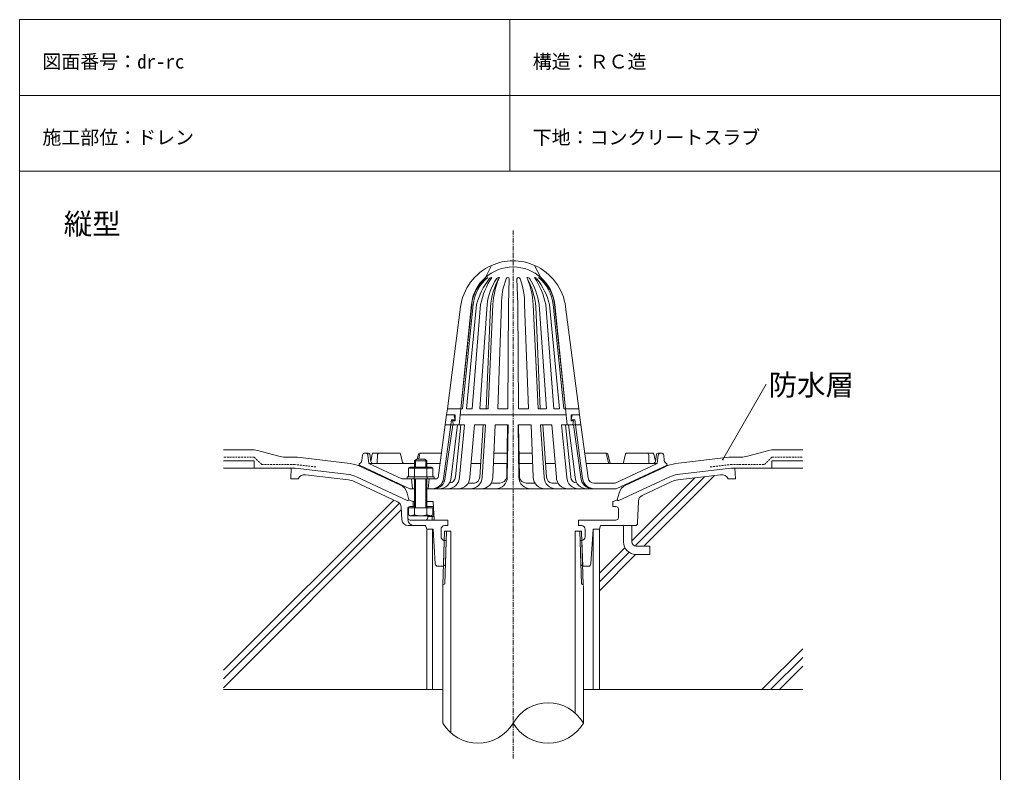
# Model space of a CAD drawing. Units: millimetres, scale not verified. Extents: x -517 to 518, y -673 to 792.
# Drawn here: x -517 to 518, y -2 to 792 of the extents above; entities that cross this region are included whole.
import ezdxf
from ezdxf.enums import TextEntityAlignment as Align

# ---------------------------------------------------------------- set-up
doc = ezdxf.new("R2010")
doc.units = ezdxf.units.MM
doc.header["$PDMODE"] = 32
doc.header["$PDSIZE"] = 0.8
doc.linetypes.add('CHAIN1', pattern=[8, 5, -1, 1, -1])
doc.linetypes.add('DASHED2', pattern=[3, 2, -1])
doc.layers.add('0-0', color=134, linetype='Continuous', lineweight=13)
doc.styles.add('ＭＳ ゴシック', font='')
doc.styles.get('ＭＳ ゴシック').set_extended_font_data('MS Gothic')

msp = doc.modelspace()

# ---------------------------------------------------------------- linework, layer by layer
at = {"layer": '0-0', "color": 7}
for p, q in [((-516.864, 792.357), (-516.864, -673.469)), ((-516.864, 792.357), (517.853, 792.357)), ((0.494, 792.357), (0.494, 632.357)), ((517.853, 792.357), (517.853, -673.469)), ((-516.864, 712.357), (517.853, 712.357)), ((-516.864, 632.357), (517.853, 632.357)), ((224.991, 328.223), (270.913, 407.762)), ((-230.264, 319.078), (-301.764, 319.078)), ((141.828, 236.893), (216.303, 311.368)), ((237.791, 319.078), (309.291, 319.078)), ((129.084, 242.534), (195.411, 308.861)), ((133.07, 237.327), (205.857, 310.114)), ((-301.764, 105.842), (-122.111, 285.495)), ((-301.764, 96.65), (-116.158, 282.256)), ((-301.764, 87.458), (-114.154, 275.067)), ((94.764, 208.214), (121.742, 235.191)), ((94.764, 199.021), (126.073, 230.331)), ((94.764, 189.829), (132.998, 228.063)), ((266.28, 85.573), (309.291, 128.585)), ((275.472, 85.573), (309.291, 119.392)), ((284.665, 85.573), (309.291, 110.2)), ((-70.336, 85.573), (-301.764, 85.573)), ((77.864, 85.573), (309.291, 85.573))]:
    msp.add_line(p, q, dxfattribs=at)
at = {"layer": '0-0', "linetype": 'CHAIN1'}
msp.add_line((3.764, 12.764), (3.764, 570.822), dxfattribs=at)
at = {"layer": '0-0'}
for p, q in [((-18.986, 533.015), (-25.486, 520.291)), ((26.514, 533.015), (33.014, 520.291)), ((-0.34, 518.951), (-1.16, 491.664)), ((7.867, 518.951), (8.687, 491.664)), ((-65.593, 381.854), (-51.671, 489.146)), ((-39.929, 491.664), (-51.469, 381.854)), ((-51.469, 381.854), (-40.205, 491.664)), ((-38.487, 491.664), (-49.618, 381.854)), ((-34.719, 491.664), (-45.339, 381.854)), ((-30.613, 491.664), (-39.368, 381.854)), ((-23.65, 491.664), (-31.464, 381.854)), ((-20.051, 489.146), (-24.743, 381.854)), ((-17.505, 491.664), (-22.531, 381.854)), ((-8.408, 491.664), (-12.359, 381.854)), ((-1.16, 491.664), (-1.823, 381.854)), ((8.687, 491.664), (9.351, 381.854)), ((15.936, 491.664), (19.887, 381.854)), ((25.033, 491.664), (30.059, 381.854)), ((27.579, 489.146), (32.271, 381.854)), ((31.178, 491.664), (38.992, 381.854)), ((38.141, 491.664), (46.896, 381.854)), ((42.247, 491.664), (52.867, 381.854)), ((46.015, 491.664), (57.146, 381.854)), ((47.457, 491.664), (58.997, 381.854)), ((58.997, 381.854), (47.733, 491.664)), ((73.121, 381.854), (59.199, 489.146)), ((-66.436, 375.354), (-67.841, 364.954)), ((-66.436, 375.354), (-65.593, 381.854)), ((-66.436, 375.354), (-57.336, 375.354)), ((-61.236, 375.354), (-66.436, 375.354)), ((-65.593, 381.854), (-51.469, 381.854)), ((-65.593, 381.854), (-51.469, 381.854)), ((-58.636, 375.354), (-57.336, 370.154)), ((-53.203, 364.954), (-51.469, 381.854)), ((-52.136, 375.354), (3.764, 375.354)), ((-51.469, 381.854), (-49.618, 381.854)), ((-45.339, 381.854), (-39.368, 381.854)), ((-31.464, 381.854), (-22.531, 381.854)), ((-12.359, 381.854), (-1.823, 381.854)), ((59.664, 375.354), (3.764, 375.354)), ((19.887, 381.854), (9.351, 381.854)), ((38.992, 381.854), (30.059, 381.854)), ((52.867, 381.854), (46.896, 381.854)), ((58.997, 381.854), (57.146, 381.854)), ((73.121, 381.854), (58.997, 381.854)), ((73.121, 381.854), (58.997, 381.854)), ((60.731, 364.954), (58.997, 381.854)), ((73.964, 375.354), (64.864, 375.354)), ((66.164, 375.354), (64.864, 370.154)), ((68.764, 375.354), (73.964, 375.354)), ((73.964, 375.354), (73.121, 381.854)), ((73.964, 375.354), (75.369, 364.954)), ((-67.841, 364.954), (-75.425, 308.833)), ((-61.938, 364.954), (-69.628, 308.05)), ((-47.348, 364.954), (-67.841, 364.954)), ((-59.798, 364.954), (-67.775, 309.557)), ((-61.533, 364.954), (-65.514, 364.954)), ((-61.236, 370.154), (-61.938, 364.954)), ((-54.83, 364.954), (-61.73, 309.426)), ((-57.336, 370.154), (-61.236, 370.154)), ((-59.286, 364.954), (-60.017, 368.854)), ((-59.286, 364.954), (-53.203, 364.954)), ((-57.064, 309.842), (-51.529, 364.954)), ((-47.348, 364.954), (-54.83, 364.954)), ((-52.925, 309.426), (-47.348, 364.954)), ((-37.079, 364.954), (-41.889, 309.426)), ((-26.998, 364.954), (-37.079, 364.954)), ((-25.262, 364.954), (-37.079, 364.954)), ((-27.737, 364.954), (-31.493, 309.593)), ((-25.262, 364.954), (-29.029, 309.426)), ((-15.328, 364.954), (-17.553, 309.426)), ((-1.522, 364.954), (-15.328, 364.954)), ((-14.402, 364.954), (-2.938, 364.954)), ((-2.042, 364.961), (-2.862, 309.433)), ((-1.522, 364.954), (-2.342, 309.426)), ((9.05, 364.954), (22.856, 364.954)), ((9.05, 364.954), (9.87, 309.426)), ((9.57, 364.961), (10.39, 309.433)), ((21.93, 364.954), (10.466, 364.954)), ((22.856, 364.954), (25.08, 309.426)), ((32.79, 364.954), (36.557, 309.426)), ((32.79, 364.954), (44.607, 364.954)), ((34.526, 364.954), (44.607, 364.954)), ((35.265, 364.954), (39.021, 309.593)), ((44.607, 364.954), (49.417, 309.426)), ((60.453, 309.426), (54.876, 364.954)), ((54.876, 364.954), (62.358, 364.954)), ((54.876, 364.954), (75.369, 364.954)), ((64.592, 309.842), (59.057, 364.954)), ((66.814, 364.954), (60.731, 364.954)), ((62.358, 364.954), (69.258, 309.426)), ((64.864, 370.154), (68.764, 370.154)), ((66.814, 364.954), (67.545, 368.854)), ((67.326, 364.954), (75.303, 309.557)), ((68.763, 370.154), (69.466, 364.954)), ((69.06, 364.954), (73.042, 364.954)), ((69.466, 364.954), (77.156, 308.05)), ((75.369, 364.954), (82.953, 308.833)), ((-155.106, 332.757), (-155.776, 327.068)), ((-152.524, 335.054), (-151.956, 335.054)), ((-148.906, 335.054), (-151.956, 335.054)), ((-149.373, 332.748), (-148.375, 324.004)), ((-147.492, 333.841), (-146.302, 326.099)), ((-144.857, 334.003), (-146.346, 326.384)), ((-143.581, 335.054), (-136.985, 335.054)), ((-139.323, 332.788), (-139.563, 325.262)), ((-136.985, 335.054), (-116.205, 335.054)), ((-114.94, 334.05), (-112.821, 325.007)), ((-96.185, 333.841), (-97.503, 328.617)), ((-94.859, 333.33), (-95.76, 328.617)), ((-94.673, 335.02), (-71.887, 335.02)), ((-2.484, 335.054), (-16.526, 335.054)), ((10.012, 335.054), (24.054, 335.054)), ((102.201, 335.02), (79.415, 335.02)), ((102.387, 333.33), (104.441, 325.182)), ((103.713, 333.841), (105.768, 325.693)), ((122.468, 334.05), (120.349, 325.007)), ((144.512, 335.054), (123.733, 335.054)), ((151.109, 335.054), (144.512, 335.054)), ((146.851, 332.788), (147.091, 325.262)), ((152.385, 334.003), (153.874, 326.384)), ((155.02, 333.841), (153.83, 326.099)), ((156.901, 332.748), (155.903, 324.004)), ((156.433, 335.054), (159.484, 335.054)), ((160.052, 335.054), (159.484, 335.054)), ((162.634, 332.757), (163.303, 327.068)), ((-158.736, 322.799), (-158.736, 322.938)), ((-158.27, 322.197), (-105.067, 297.354)), ((-143.861, 324.004), (-148.375, 324.004)), ((-148.375, 324.004), (-113.527, 307.754)), ((-140.863, 324.004), (-143.861, 324.004)), ((-111.555, 324.004), (-140.863, 324.004)), ((-107.096, 324.004), (-111.555, 324.004)), ((-105.032, 324.004), (-107.096, 324.004)), ((-105.032, 324.004), (-100.236, 324.004)), ((-100.236, 326.667), (-87.236, 326.667)), ((-99.196, 327.707), (-99.196, 320.234)), ((-88.276, 327.707), (-88.276, 320.234)), ((-87.236, 324.004), (-73.375, 324.004)), ((-32.986, 324.004), (-40.626, 324.004)), ((-32.986, 324.004), (-40.626, 324.004)), ((-16.969, 324.004), (-2.647, 324.004)), ((24.496, 324.004), (10.175, 324.004)), ((40.514, 324.004), (48.154, 324.004)), ((40.514, 324.004), (48.154, 324.004)), ((105.954, 324.004), (80.903, 324.004)), ((105.954, 324.004), (148.39, 324.004)), ((155.903, 324.004), (111.298, 303.204)), ((112.594, 297.354), (165.564, 322.054)), ((148.39, 324.004), (151.389, 324.004)), ((151.389, 324.004), (155.903, 324.004)), ((165.564, 322.054), (165.798, 322.197)), ((-230.264, 319.078), (-230.886, 307.873)), ((-230.264, 319.078), (-226.11, 319.078)), ((-169.361, 312.268), (-226.11, 319.078)), ((-215.177, 312.136), (-170.027, 306.718)), ((-104.786, 320.234), (-106.496, 319.247)), ((-106.496, 319.247), (-106.496, 309.834)), ((-80.977, 319.247), (-106.496, 319.247)), ((-82.686, 320.234), (-104.786, 320.234)), ((-100.116, 319.247), (-104.786, 320.234)), ((-100.116, 319.247), (-100.116, 309.834)), ((-82.686, 320.234), (-87.356, 319.247)), ((-87.356, 309.834), (-87.356, 319.247)), ((222.705, 312.136), (177.555, 306.718)), ((237.791, 319.078), (238.414, 307.873)), ((-230.886, 307.873), (-223.086, 307.873)), ((-163.833, 304.951), (-118.064, 283.608)), ((-107.82, 284.999), (-161.471, 310.017)), ((-77.843, 307.754), (-113.527, 307.754)), ((-108.036, 309.834), (-79.436, 309.834)), ((-108.036, 309.834), (-108.036, 307.754)), ((-103.521, 307.754), (-102.221, 297.354)), ((-100.561, 307.754), (-100.561, 309.834)), ((-100.236, 307.754), (-100.236, 277.323)), ((-99.196, 307.754), (-99.196, 277.323)), ((-88.276, 307.754), (-88.276, 277.323)), ((-87.236, 277.323), (-87.236, 307.754)), ((-86.911, 307.754), (-86.911, 309.834)), ((-84.636, 307.754), (-85.936, 297.354)), ((-43.735, 303.204), (-37.082, 303.204)), ((-19.398, 303.204), (-10.139, 303.204)), ((26.926, 303.204), (17.667, 303.204)), ((51.263, 303.204), (44.61, 303.204)), ((111.298, 303.204), (89.395, 303.204)), ((115.348, 284.999), (168.999, 310.017)), ((171.361, 304.951), (139.941, 290.3)), ((238.414, 307.873), (230.614, 307.873)), ((-105.067, 297.354), (-100.236, 297.354)), ((-105.067, 297.354), (-100.236, 297.354)), ((-87.236, 297.354), (3.764, 297.354)), ((112.594, 297.354), (3.764, 297.354)), ((-101.536, 283.823), (-100.236, 283.823)), ((-87.236, 283.823), (-80.736, 283.823)), ((-80.736, 283.823), (-79.436, 264.323)), ((136.194, 284.688), (135.171, 260.961)), ((-114.321, 278.077), (-113.576, 264.614)), ((-107.386, 266.923), (-107.386, 276.023)), ((-104.786, 268.769), (-100.116, 269.756)), ((-101.536, 278.623), (-100.236, 278.623)), ((-100.116, 277.323), (-100.116, 269.756)), ((-87.356, 269.756), (-87.356, 277.323)), ((-87.356, 269.756), (-82.686, 268.769)), ((-87.236, 278.623), (-80.389, 278.623)), ((114.914, 266.923), (114.914, 276.023)), ((-86.191, 268.223), (-86.191, 266.923)), ((-81.688, 268.223), (-81.688, 264.323)), ((-87.236, 254.573), (-81.386, 254.573)), ((-72.286, 246.773), (-72.286, 254.573)), ((-68.545, 252.727), (-61.756, 252.727)), ((76.072, 252.727), (69.284, 252.727)), ((79.814, 246.773), (79.814, 254.573)), ((94.764, 254.573), (88.914, 254.573)), ((120.244, 241.313), (120.244, 258.473)), ((129.084, 258.473), (129.084, 241.313)), ((-69.706, 215.573), (-68.852, 242.901)), ((77.233, 215.573), (76.379, 242.901))]:
    msp.add_line(p, q, dxfattribs=at)
at = {"layer": '0-0', "color": 4}
for p, q in [((-272.687, 338.578), (-301.764, 338.578)), ((-243.46, 331.664), (-265.957, 337.692)), ((250.988, 331.664), (273.485, 337.692)), ((280.214, 338.578), (309.291, 338.578)), ((-226.965, 330.778), (-236.731, 330.778)), ((-223.867, 330.593), (-167.967, 323.885)), ((231.395, 330.593), (175.495, 323.885)), ((234.492, 330.778), (244.258, 330.778)), ((-115.089, 301.299), (-156.526, 320.621)), ((122.617, 301.299), (164.054, 320.621)), ((-108.026, 292.881), (-106.086, 285.642)), ((115.554, 292.881), (113.614, 285.642))]:
    msp.add_line(p, q, dxfattribs=at)
at = {"layer": '0-0', "color": 5, "linetype": 'DASHED2'}
for p, q in [((-269.264, 330.778), (-301.764, 330.778)), ((-204.264, 320.384), (-225.876, 322.978)), ((211.791, 320.384), (233.404, 322.978)), ((233.404, 322.978), (268.991, 322.978)), ((276.791, 330.778), (268.991, 322.978)), ((276.791, 330.778), (309.291, 330.778))]:
    msp.add_line(p, q, dxfattribs=at)
at = {"layer": '0-0', "color": 3}
for q in [(-301.764, 326.878), (-269.264, 319.078)]:
    msp.add_line((-269.264, 326.878), q, dxfattribs=at)
at = {"layer": '0-0', "color": 2}
for p, q in [((-87.236, 254.573), (-87.236, 85.573)), ((-81.386, 254.573), (-81.386, 85.573)), ((-66.622, 252.727), (-68.359, 197.151)), ((-61.756, 252.727), (-61.756, 39.796)), ((69.284, 252.727), (69.284, 60.494)), ((74.15, 252.727), (75.886, 197.151)), ((88.264, 254.573), (88.264, 85.573)), ((94.764, 254.573), (94.764, 85.573)), ((-70.317, 196.02), (-70.317, 50.136)), ((77.864, 195.397), (77.864, 50.136)), ((10.589, 58.954), (14.8, 62.628)), ((14.8, 62.628), (19.452, 65.722)), ((19.452, 65.722), (24.468, 68.184)), ((24.468, 68.184), (29.762, 69.974)), ((29.762, 69.974), (35.243, 71.06)), ((35.243, 71.06), (40.819, 71.424)), ((40.819, 71.424), (46.395, 71.06)), ((46.395, 71.06), (51.876, 69.974)), ((51.876, 69.974), (57.169, 68.184)), ((57.169, 68.184), (62.185, 65.722)), ((62.185, 65.722), (66.837, 62.628)), ((66.837, 62.628), (71.049, 58.954)), ((3.773, 50.136), (6.891, 54.765)), ((6.891, 54.765), (10.589, 58.954)), ((71.049, 58.954), (74.747, 54.765)), ((74.747, 54.765), (77.864, 50.136)), ((-67.2, 45.508), (-70.317, 50.136)), ((-63.502, 41.318), (-67.2, 45.508)), ((0.656, 45.508), (-3.042, 41.318)), ((3.773, 50.137), (0.656, 45.508)), ((6.891, 45.508), (3.773, 50.137)), ((10.589, 41.318), (6.891, 45.508)), ((74.747, 45.508), (71.049, 41.318)), ((77.864, 50.137), (74.747, 45.508)), ((-59.291, 37.645), (-63.502, 41.318)), ((-54.638, 34.551), (-59.291, 37.645)), ((-49.622, 32.088), (-54.638, 34.551)), ((-44.329, 30.299), (-49.622, 32.088)), ((-16.921, 32.088), (-22.215, 30.299)), ((-11.905, 34.551), (-16.921, 32.088)), ((-7.253, 37.645), (-11.905, 34.551)), ((-3.042, 41.318), (-7.253, 37.645)), ((14.8, 37.645), (10.589, 41.318)), ((19.452, 34.551), (14.8, 37.645)), ((24.468, 32.088), (19.452, 34.551)), ((29.762, 30.299), (24.468, 32.088)), ((57.169, 32.088), (51.876, 30.299)), ((62.185, 34.551), (57.169, 32.088)), ((66.837, 37.645), (62.185, 34.551)), ((71.049, 41.318), (66.837, 37.645)), ((-38.848, 29.213), (-44.329, 30.299)), ((-33.272, 28.849), (-38.848, 29.213)), ((-27.696, 29.213), (-33.272, 28.849)), ((-22.215, 30.299), (-27.696, 29.213)), ((35.243, 29.213), (29.762, 30.299)), ((40.819, 28.849), (35.243, 29.213)), ((46.395, 29.213), (40.819, 28.849)), ((51.876, 30.299), (46.395, 29.213))]:
    msp.add_line(p, q, dxfattribs=at)
at = {"layer": '0-0'}
for points in [[(-57.336, 375.354), (-57.336, 368.854), (-60.017, 368.854)], [(64.864, 375.354), (64.864, 368.854), (67.545, 368.854)], [(-87.236, 320.234), (-87.236, 326.667), (-89.186, 328.617), (-98.286, 328.617), (-100.236, 326.667), (-100.236, 320.234)], [(-32.986, 324.004), (-40.626, 324.004), (-30.515, 324.004)], [(40.514, 324.004), (48.154, 324.004), (38.043, 324.004)], [(-106.496, 309.834), (-80.977, 309.834), (-80.977, 319.247), (-82.686, 320.234)], [(176.889, 312.268), (233.638, 319.078), (237.791, 319.078)], [(-79.436, 309.834), (-79.436, 307.754), (-108.036, 307.754)], [(-104.786, 278.623), (-101.536, 278.623), (-101.536, 283.823), (-102.186, 283.823), (-106.086, 285.642)], [(112.314, 278.623), (109.064, 278.623), (109.064, 283.823), (109.714, 283.823), (113.614, 285.642)], [(-68.386, 258.473), (-65.136, 258.473), (-65.136, 264.323), (-104.786, 264.323)], [(-79.345, 264.323), (-79.345, 268.223), (-86.191, 268.223)], [(75.914, 258.473), (72.664, 258.473), (72.664, 264.323), (112.314, 264.323)], [(-107.086, 258.473), (-88.536, 258.473), (-87.236, 254.573), (-80.736, 254.573), (-78.298, 218)], [(132.574, 258.473), (96.064, 258.473), (94.764, 254.573), (88.264, 254.573), (85.826, 218)], [(-75.704, 215.573), (-69.706, 215.573), (-67.694, 217.523), (-66.901, 242.873), (-68.386, 242.873)], [(83.231, 215.573), (77.233, 215.573), (75.222, 217.523), (74.429, 242.873), (75.914, 242.873)], [(133.504, 236.893), (148.064, 236.893), (148.064, 228.053), (133.504, 228.053)]]:
    msp.add_lwpolyline(points, dxfattribs=at)
at = {"layer": '0-0', "color": 5, "linetype": 'DASHED2'}
msp.add_lwpolyline([(-269.264, 330.778), (-261.464, 322.978), (-225.876, 322.978)], dxfattribs=at)
at = {"layer": '0-0', "color": 3}
msp.add_lwpolyline([(276.791, 319.078), (276.791, 326.878), (309.291, 326.878)], dxfattribs=at)
at = {"layer": '0-0'}
msp.add_lwpolyline([(-106.496, 277.323), (-106.496, 269.756), (-104.786, 268.769), (-82.686, 268.769), (-80.977, 269.756), (-80.977, 277.323)], close=True, dxfattribs=at)
at = {"layer": '0-0', "color": 2}
for points in [[(-68.545, 252.727), (-70.317, 196.02), (-68.359, 197.151)], [(75.886, 197.151), (77.844, 196.02), (76.072, 252.727)]]:
    msp.add_lwpolyline(points, dxfattribs=at)
at = {"layer": '0-0'}
for centre, radius, start, end in [((3.764, 481.954), 55.9, 114.01506, 172.60714), ((3.764, 487.154), 44.2, 90, 174.14327), ((3.764, 481.954), 55.9, 90, 114.01506), ((3.764, 481.954), 55.9, 65.98494, 90), ((3.764, 487.154), 44.2, 5.85673, 90), ((3.764, 481.954), 55.9, 7.39286, 65.98494), ((-0.536, 487.74), 39.588, 124.6897, 174.31133), ((6.262, 486.026), 45.102, 130.56111, 172.819), ((39.724, 472.273), 76.927, 142.64194, 165.39984), ((50.569, 474.807), 82.913, 146.73123, 168.26975), ((40.567, 483.931), 64.681, 147.21813, 173.13327), ((-18.332, 516.066), 4.228, 95.9237, 136.95294), ((48.732, 485.234), 68.894, 149.41279, 176.7446), ((67.995, 486.709), 85.644, 157.88483, 176.68346), ((-10.723, 516.066), 4.228, 88.00835, 136.95294), ((62.788, 493.012), 71.209, 158.63666, 181.08437), ((-1.934, 518.673), 1.618, 9.92349, 170.07651), ((9.462, 518.673), 1.618, 9.92349, 170.07651), ((-55.26, 493.012), 71.209, 358.91563, 21.36334), ((18.251, 516.066), 4.228, 43.04706, 91.99165), ((-41.204, 485.234), 68.894, 3.2554, 30.58721), ((-60.467, 486.709), 85.644, 3.31654, 22.11517), ((-33.039, 483.931), 64.681, 6.86673, 32.78187), ((-43.041, 474.807), 82.913, 11.73025, 33.26877), ((25.86, 516.066), 4.228, 43.04706, 84.0763), ((-32.196, 472.273), 76.927, 14.60016, 37.35806), ((1.266, 486.026), 45.102, 7.181, 49.43889), ((8.064, 487.74), 39.588, 5.68867, 55.3103), ((-152.524, 332.454), 2.6, 90, 173.29016), ((-151.956, 332.454), 2.6, 6.50855, 90), ((-148.906, 333.624), 1.43, 8.73633, 90), ((-143.581, 333.754), 1.3, 90, 168.93852), ((-136.985, 332.714), 2.34, 90, 178.17441), ((-116.205, 333.754), 1.3, 13.18609, 90), ((-94.673, 333.46), 1.56, 90, 165.84869), ((-92.816, 332.94), 2.08, 90, 169.17503), ((100.344, 332.94), 2.08, 10.82497, 90), ((102.201, 333.46), 1.56, 14.15131, 90), ((123.733, 333.754), 1.3, 90, 166.81391), ((144.512, 332.714), 2.34, 1.82559, 90), ((151.109, 333.754), 1.3, 11.06148, 90), ((156.433, 333.624), 1.43, 90, 171.26367), ((159.484, 332.454), 2.6, 90, 173.49145), ((160.052, 332.454), 2.6, 6.70984, 90), ((-157.761, 323.029), 0.975, 112.78322, 238.51591), ((-159.649, 327.523), 3.9, 292.78322, 353.29016), ((-143.861, 326.474), 2.47, 188.73633, 270), ((-140.863, 325.304), 1.3, 270, 358.17441), ((-111.555, 325.304), 1.3, 193.18609, 270), ((-32.986, 330.504), 6.5, 270, 292.66299), ((40.514, 330.504), 6.5, 247.33701, 270), ((105.954, 325.564), 1.56, 194.15131, 270), ((107.811, 326.084), 2.08, 190.82497, 270), ((119.083, 325.304), 1.3, 270, 346.81391), ((148.39, 325.304), 1.3, 181.82559, 270), ((151.389, 326.474), 2.47, 270, 351.26367), ((167.177, 327.523), 3.9, 186.70984, 247.21678), ((165.289, 323.029), 0.975, 301.48409, 67.21678), ((-216.106, 304.391), 7.8, 83.15723, 153.48932), ((-172.459, 286.453), 26, 65, 83.15723), ((-93.736, 299.121), 21.113, 72.41205, 107.58795), ((179.987, 286.453), 26, 96.84277, 115), ((223.634, 304.391), 7.8, 26.51068, 96.84277), ((-172.459, 286.453), 20.41, 65, 83.15723), ((-81.867, 309.704), 12.35, 270, 352.30395), ((-80.138, 309.704), 12.35, 270, 358.71059), ((-77.843, 310.354), 2.6, 270, 352.30395), ((-74.077, 309.704), 12.35, 270, 358.71059), ((-65.272, 309.704), 12.35, 270, 358.71059), ((-63.563, 309.988), 6.5, 271.39299, 358.71059), ((-54.236, 309.704), 12.35, 270, 358.71059), ((-41.376, 309.704), 12.35, 270, 358.71059), ((-38.377, 309.975), 6.894, 280.82629, 356.82158), ((-29.899, 309.704), 12.35, 270, 358.71059), ((-14.689, 309.704), 12.35, 270, 358.71059), ((-10.812, 311.354), 8.178, 274.7186, 346.41756), ((22.217, 309.704), 12.35, 181.28941, 270), ((18.34, 311.354), 8.178, 193.58244, 265.2814), ((37.427, 309.704), 12.35, 181.28941, 270), ((48.904, 309.704), 12.35, 181.28941, 270), ((45.905, 309.975), 6.894, 183.17842, 259.17371), ((61.764, 309.704), 12.35, 181.28941, 270), ((72.8, 309.704), 12.35, 181.28941, 270), ((71.09, 309.988), 6.5, 181.28941, 268.60701), ((81.605, 309.704), 12.35, 181.28941, 270), ((87.666, 309.704), 12.35, 181.28941, 270), ((89.395, 309.704), 12.35, 187.69605, 270), ((89.395, 309.704), 6.5, 187.69605, 270), ((179.987, 286.453), 20.41, 96.84277, 115), ((142.688, 284.409), 6.5, 115, 177.53176), ((-120.811, 277.717), 6.5, 3.16763, 65), ((-107.27, 286.178), 1.3, 245, 335.65137), ((114.798, 286.178), 1.3, 204.34863, 295), ((-104.786, 276.023), 2.6, 90, 180), ((-93.736, 289.882), 21.113, 252.41205, 287.58795), ((112.314, 276.023), 2.6, 0, 90), ((-107.086, 264.973), 6.5, 183.16763, 270), ((-104.786, 266.923), 2.6, 180, 270), ((-100.636, 264.973), 6.5, 183.63573, 270), ((-88.791, 266.923), 2.6, 270, 0), ((112.314, 266.923), 2.6, 270, 0), ((132.574, 261.073), 2.6, 270, 357.53176), ((-68.386, 254.573), 3.9, 90, 180), ((75.914, 254.573), 3.9, 0, 90), ((-68.386, 246.773), 3.9, 180, 270), ((75.914, 246.773), 3.9, 270, 0), ((133.504, 241.313), 13.26, 180, 270), ((133.504, 241.313), 4.42, 180, 270), ((-75.704, 218.173), 2.6, 183.81407, 270), ((83.231, 218.173), 2.6, 270, 356.18593)]:
    msp.add_arc(centre, radius, start, end, dxfattribs=at)
at = {"layer": '0-0', "color": 4}
for centre, radius, start, end in [((-272.687, 312.578), 26, 75, 90), ((-236.731, 356.778), 26, 255, 270), ((244.258, 356.778), 26, 270, 285), ((280.214, 312.578), 26, 90, 105), ((-226.965, 304.778), 26, 83.15723, 90), ((-172.459, 286.453), 37.7, 65, 83.15723), ((179.987, 286.453), 37.7, 96.84277, 115), ((234.492, 304.778), 26, 90, 96.84277), ((-120.583, 289.517), 13, 15, 65), ((128.111, 289.517), 13, 115, 165)]:
    msp.add_arc(centre, radius, start, end, dxfattribs=at)
at = {"layer": '0-0', "color": 7}
msp.add_point((224.991, 328.223), dxfattribs=at)

# ---------------------------------------------------------------- texts
at = {"layer": '0-0', "color": 7, "style": 'ＭＳ ゴシック'}
for s, height, p in [('図面番号：dr-rc', 14.66, (-492.864, 736.357)), ('構造：ＲＣ造', 14.66, (24.494, 736.357)), ('施工部位：ドレン', 14.66, (-492.864, 656.357)), ('下地：コンクリートスラブ', 14.66, (24.494, 656.357)), ('縦型', 21.99, (-470.239, 559.226)), ('防水層', 21.99, (273.421, 389.337))]:
    msp.add_text(s, height=height, dxfattribs=at).set_placement(p, align=Align.BOTTOM_LEFT)

doc.saveas('drawing.dxf')
